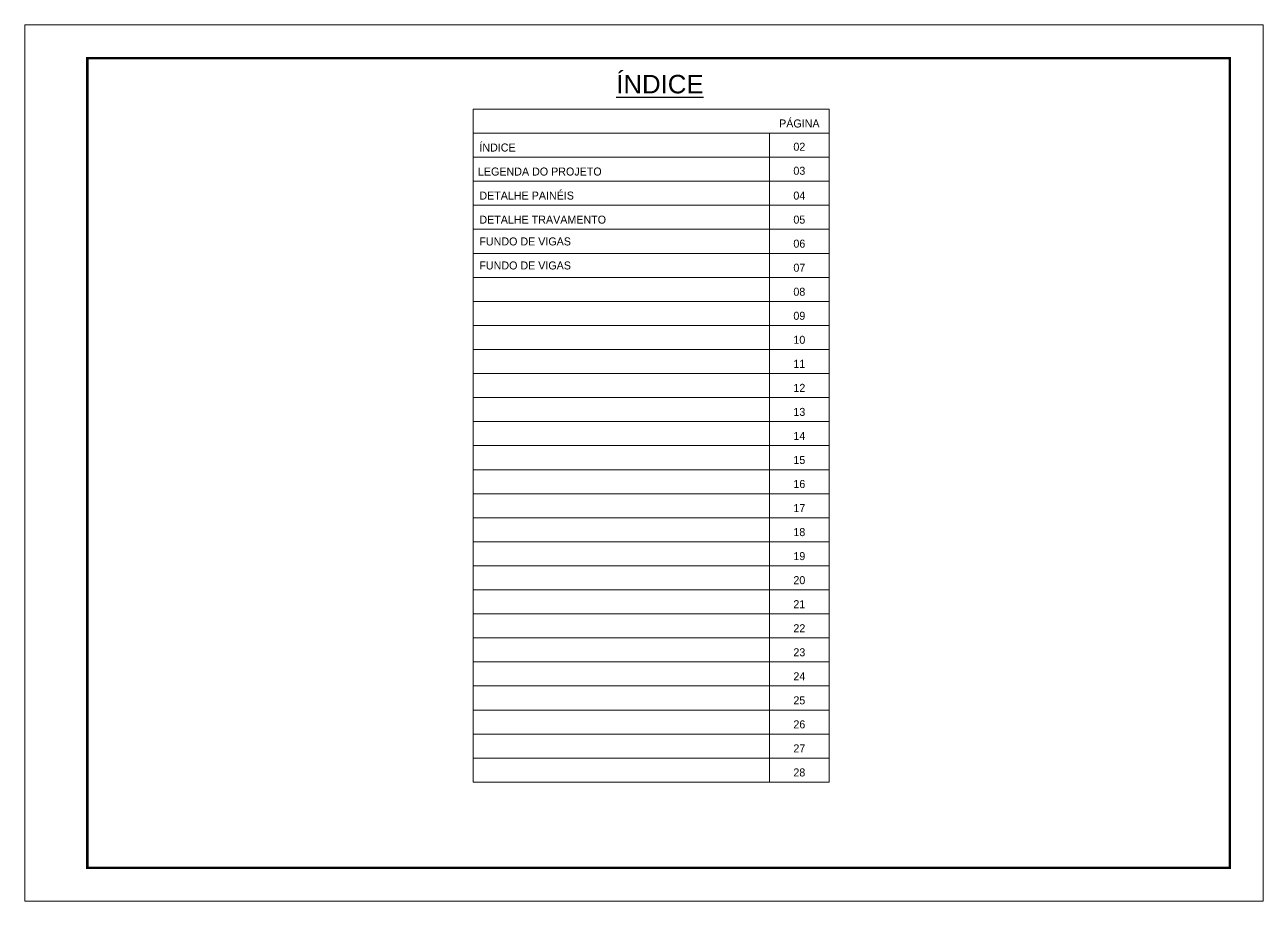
# Model space of a CAD drawing. Header units: millimetres. Extents: x 1494 to 7748, y 388 to 2587.
# Drawn here: x 3079 to 4564, y 1537 to 2587 of the extents above; entities that cross this region are included whole.
import ezdxf
from ezdxf.enums import TextEntityAlignment as Align

# ---------------------------------------------------------------- set-up
doc = ezdxf.new("R2010")
doc.units = ezdxf.units.MM
doc.layers.add('CARIMBO', color=255, linetype='Continuous', lineweight=9)
doc.layers.add('Folhas', color=255, linetype='Continuous', lineweight=9)
doc.styles.add('ARIAL', font='arial.ttf')
doc.styles.add('Tecnologia', font='')
doc.styles.get('Tecnologia').set_extended_font_data('Forgotten Futurist')

msp = doc.modelspace()

# ---------------------------------------------------------------- linework, layer by layer
at = {"layer": 'CARIMBO'}
for p, q in [((3616.83, 2485.77), (4043.91, 2485.77)), ((3616.83, 2485.77), (4043.91, 2485.77)), ((3616.83, 2485.77), (3616.83, 1679.47)), ((4043.91, 2485.77), (4043.91, 1679.47)), ((3616.83, 2456.97), (4043.91, 2456.97)), ((3616.83, 2456.97), (4043.91, 2456.97)), ((3616.83, 2456.97), (4043.91, 2456.97)), ((3972.09, 2456.97), (3972.09, 1679.47)), ((3616.83, 2428.18), (4043.91, 2428.18)), ((3616.83, 2399.38), (4043.91, 2399.38)), ((3616.83, 2370.58), (4043.91, 2370.58)), ((3616.83, 2341.79), (4043.91, 2341.79)), ((3616.83, 2312.99), (4043.91, 2312.99)), ((3616.83, 2284.19), (4043.91, 2284.19)), ((3616.83, 2255.4), (4043.91, 2255.4)), ((3616.83, 2226.6), (4043.91, 2226.6)), ((3616.83, 2197.81), (4043.91, 2197.81)), ((3616.83, 2169.01), (4043.91, 2169.01)), ((3616.83, 2140.21), (4043.91, 2140.21)), ((3616.83, 2111.42), (4043.91, 2111.42)), ((3616.83, 2082.62), (4043.91, 2082.62)), ((3616.83, 2053.82), (4043.91, 2053.82)), ((3616.83, 2025.03), (4043.91, 2025.03)), ((3616.83, 1996.23), (4043.91, 1996.23)), ((3616.83, 1967.44), (4043.91, 1967.44)), ((3616.83, 1938.64), (4043.91, 1938.64)), ((3616.83, 1909.84), (4043.91, 1909.84)), ((3616.83, 1881.05), (4043.91, 1881.05)), ((3616.83, 1852.25), (4043.91, 1852.25)), ((3616.83, 1823.45), (4043.91, 1823.45)), ((3616.83, 1794.66), (4043.91, 1794.66)), ((3616.83, 1765.86), (4043.91, 1765.86)), ((3616.83, 1737.07), (4043.91, 1737.07)), ((3616.83, 1708.27), (4043.91, 1708.27)), ((3616.83, 1679.47), (4043.91, 1679.47))]:
    msp.add_line(p, q, dxfattribs=at)
at = {"layer": 'Folhas'}
msp.add_lwpolyline([(3079.24, 1536.82), (4564.24, 1536.82), (4564.24, 2586.82), (3079.24, 2586.82)], close=True, dxfattribs=at)
at = {"layer": 'Folhas', "color": 30, "const_width": 3}
msp.add_lwpolyline([(3154.24, 1576.82), (4524.24, 1576.82), (4524.24, 2546.82), (3154.24, 2546.82)], close=True, dxfattribs=at)

# ---------------------------------------------------------------- texts
at = {"color": 0, "linetype": 'Continuous', "ltscale": 5, "style": 'ARIAL'}
msp.add_text('%%UÍNDICE', height=22.118, dxfattribs=at).set_placement((3840.82, 2504.67), align=Align.CENTER)
at = {"layer": 'CARIMBO', "style": 'Tecnologia'}
for s, p in [('PÁGINA', (4008, 2463.78)), ('02', (4008, 2435.95)), ('03', (4008, 2407.15)), ('04', (4008, 2377.39)), ('05', (4008, 2348.59)), ('06', (4008, 2319.8)), ('07', (4008, 2291)), ('08', (4008, 2262.21)), ('09', (4008, 2233.41)), ('10', (4008, 2204.61)), ('11', (4008, 2175.82)), ('12', (4008, 2147.02)), ('13', (4008, 2118.22)), ('14', (4008, 2089.43)), ('15', (4008, 2060.63)), ('16', (4008, 2031.84)), ('17', (4008, 2003.04)), ('18', (4008, 1974.24)), ('19', (4008, 1945.45)), ('20', (4008, 1916.65)), ('21', (4008, 1887.85)), ('22', (4008, 1859.06)), ('23', (4008, 1830.26)), ('24', (4008, 1801.47)), ('25', (4008, 1772.67)), ('26', (4008, 1743.87)), ('27', (4008, 1715.08)), ('28', (4008, 1686.28))]:
    msp.add_text(s, height=9.599, dxfattribs=at).set_placement(p, align=Align.CENTER)
for s, height, p in [('ÍNDICE', 9.599, (3624.33, 2434.98)), ('LEGENDA DO PROJETO', 9.5987, (3622.62, 2406.19)), ('DETALHE PAINÉIS', 9.5987, (3624.33, 2377.39)), ('DETALHE TRAVAMENTO', 9.5987, (3624.33, 2348.59)), ('FUNDO DE VIGAS', 9.5987, (3624.33, 2322.47)), ('FUNDO DE VIGAS', 9.5987, (3624.33, 2293.68))]:
    msp.add_text(s, height=height, dxfattribs=at).set_placement(p)

doc.saveas('drawing.dxf')
